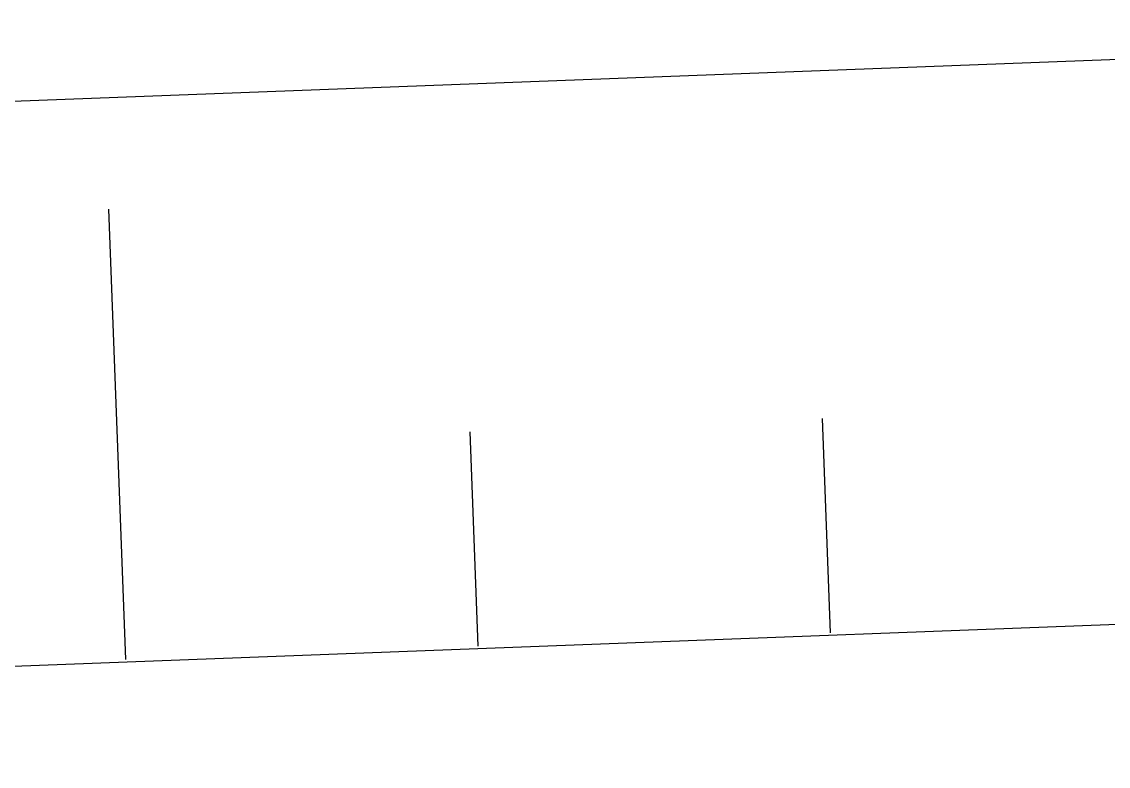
# Model space of a CAD drawing. Header units: metres. Extents: x 1956498 to 1957612, y 2277909 to 2278547.
# Drawn here: x 1956799.487 to 1956801.797, y 2278140.048 to 2278141.631 of the extents above; entities that cross this region are included whole.
import ezdxf

# ---------------------------------------------------------------- set-up
doc = ezdxf.new("R2010")
doc.units = ezdxf.units.M
doc.layers.add('UBS-100-Postes', color=8, linetype='Continuous')

msp = doc.modelspace()

# ---------------------------------------------------------------- linework, layer by layer
at = {"layer": 'UBS-100-Postes', "color": 17, "transparency": 33554687}
for p, q in [((1956799.7082, 2278140.2756), (1956799.6719, 2278141.2326)), ((1956801.2071, 2278140.3324), (1956801.1899, 2278140.7875)), ((1956800.4577, 2278140.304), (1956800.4404, 2278140.7591))]:
    msp.add_line(p, q, dxfattribs=at)
msp.add_lwpolyline([(1956805.2243, 2278133.3733), (1956804.9475, 2278140.6688, 0.414214), (1956803.9103, 2278141.6302), (1956798.5142, 2278141.4255, 0.414214), (1956797.5528, 2278140.3883), (1956797.8296, 2278133.0927, 0.414214), (1956798.8668, 2278132.1313), (1956804.263, 2278132.3361, 0.414214)], format="xyb", close=True, dxfattribs=at)
msp.add_lwpolyline([(1956804.0176, 2278133.5276), (1956803.7559, 2278140.4235), (1956798.7595, 2278140.2339), (1956799.0212, 2278133.338)], close=True, dxfattribs=at)

doc.saveas('drawing.dxf')
